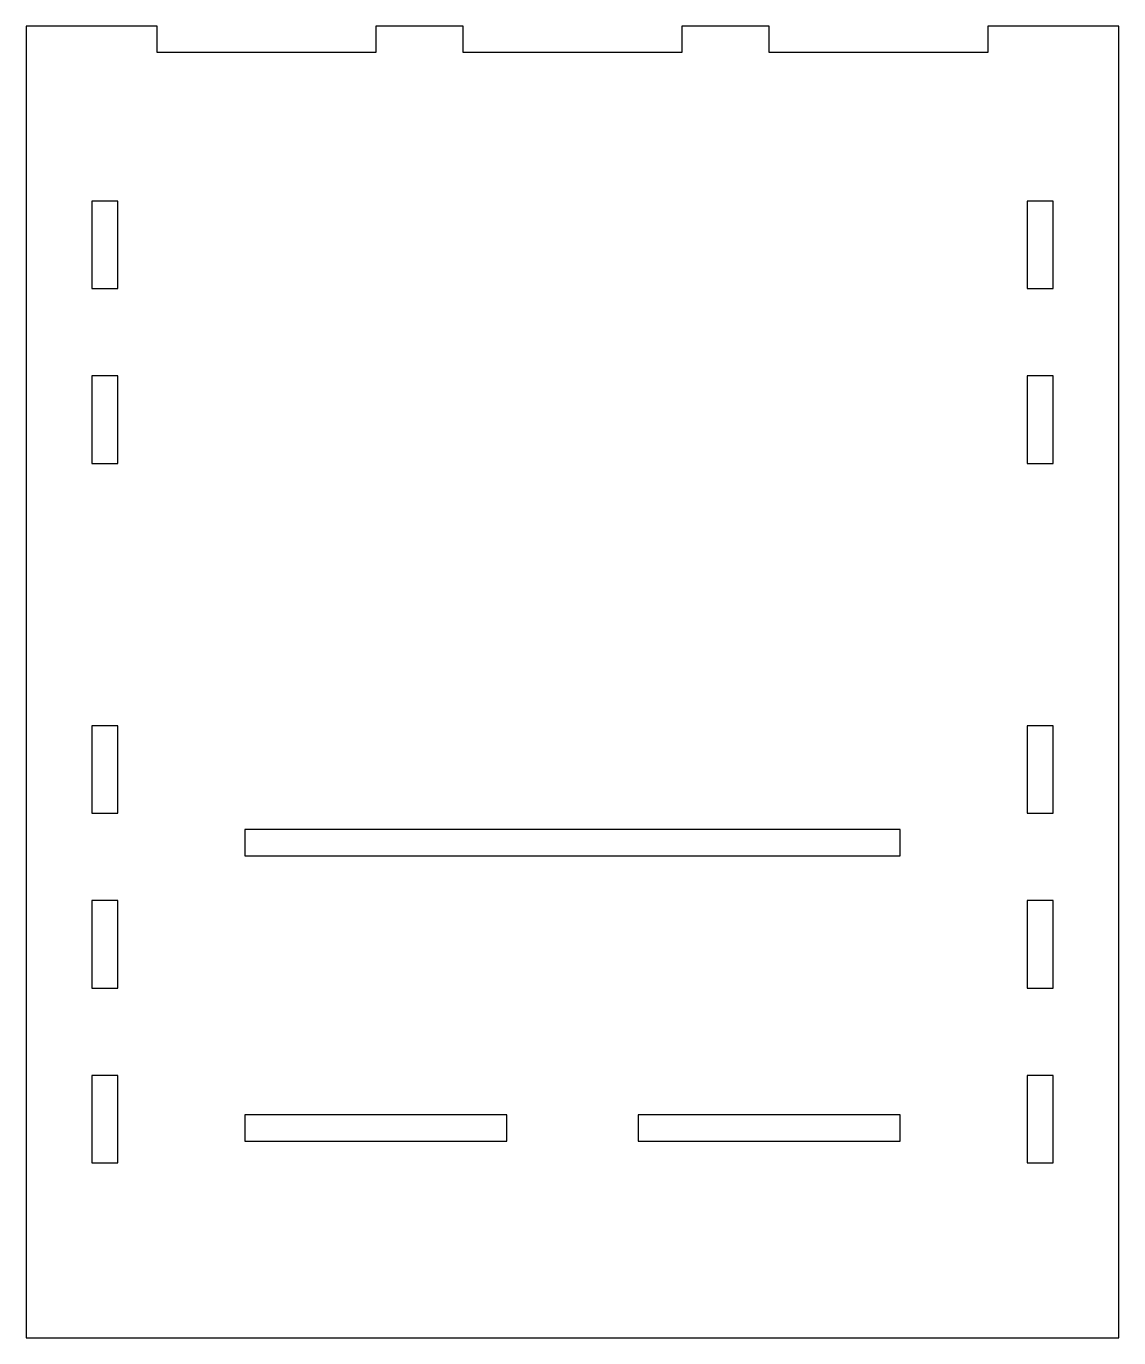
# Model space of a CAD drawing. Header units: millimetres. Extents: x -125 to 125, y -150 to 150.
import ezdxf

# ---------------------------------------------------------------- set-up
doc = ezdxf.new("R2010")
doc.units = ezdxf.units.MM

msp = doc.modelspace()

# ---------------------------------------------------------------- linework, layer by layer
at = {"color": 7, "linetype": 'Continuous', "lineweight": 25}
for p, q in [((-125, 150), (-125, -150)), ((-95, 150), (-125, 150)), ((-95, 144), (-95, 150)), ((-25, 150), (-45, 150)), ((-45, 150), (-45, 144)), ((-25, 144), (-25, 150)), ((45, 150), (25, 150)), ((25, 150), (25, 144)), ((45, 144), (45, 150)), ((125, 150), (95, 150)), ((95, 150), (95, 144)), ((125, -150), (125, 150)), ((-45, 144), (-95, 144)), ((25, 144), (-25, 144)), ((95, 144), (45, 144)), ((-110, 110), (-110, 90)), ((-104, 110), (-110, 110)), ((-104, 90), (-104, 110)), ((104, 110), (104, 90)), ((110, 110), (104, 110)), ((110, 90), (110, 110)), ((-110, 90), (-104, 90)), ((104, 90), (110, 90)), ((-110, 70), (-110, 50)), ((-104, 70), (-110, 70)), ((-104, 50), (-104, 70)), ((104, 70), (104, 50)), ((110, 70), (104, 70)), ((110, 50), (110, 70)), ((-110, 50), (-104, 50)), ((104, 50), (110, 50)), ((-110, -10), (-110, -30)), ((-104, -10), (-110, -10)), ((-104, -30), (-104, -10)), ((104, -10), (104, -30)), ((110, -10), (104, -10)), ((110, -30), (110, -10)), ((-110, -30), (-104, -30)), ((104, -30), (110, -30)), ((-75, -33.75), (-75, -39.75)), ((75, -33.75), (-75, -33.75)), ((75, -39.75), (75, -33.75)), ((-75, -39.75), (75, -39.75)), ((-110, -50), (-110, -70)), ((-104, -50), (-110, -50)), ((-104, -70), (-104, -50)), ((104, -50), (104, -70)), ((110, -50), (104, -50)), ((110, -70), (110, -50)), ((-110, -70), (-104, -70)), ((104, -70), (110, -70)), ((-110, -90), (-110, -110)), ((-104, -90), (-110, -90)), ((-104, -110), (-104, -90)), ((104, -90), (104, -110)), ((110, -90), (104, -90)), ((110, -110), (110, -90)), ((-75, -99), (-75, -105)), ((-15, -99), (-75, -99)), ((-15, -105), (-15, -99)), ((15, -99), (15, -105)), ((75, -99), (15, -99)), ((75, -105), (75, -99)), ((-75, -105), (-15, -105)), ((15, -105), (75, -105)), ((-110, -110), (-104, -110)), ((104, -110), (110, -110)), ((-125, -150), (125, -150))]:
    msp.add_line(p, q, dxfattribs=at)

doc.saveas('drawing.dxf')
